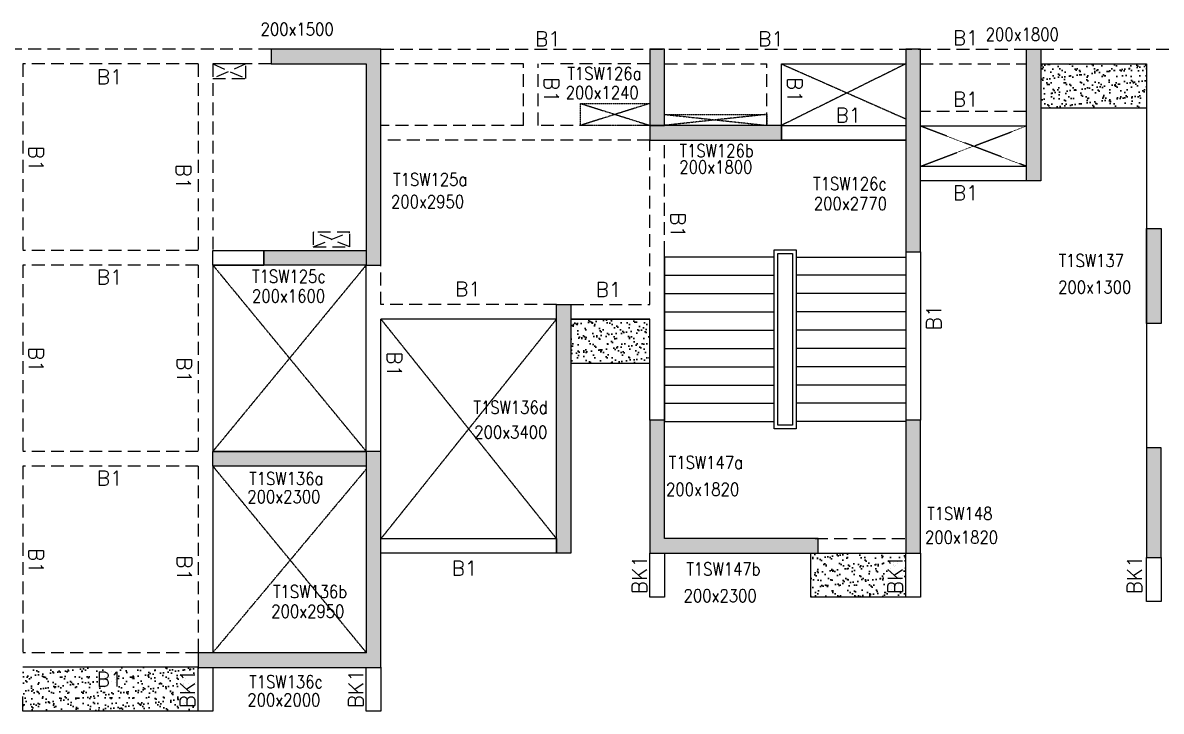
# Model space of a CAD drawing. Header units: millimetres. Extents: x 1078357 to 2594950, y -5122486 to -4636555.
# Drawn here: x 2233855 to 2249430, y -4676153 to -4666740 of the extents above; entities that cross this region are included whole.
import ezdxf

# ---------------------------------------------------------------- set-up
doc = ezdxf.new("R2010")
doc.units = ezdxf.units.MM
doc.header["$PDMODE"] = 35
for name, pattern in [('CONTINOUS', [0]), ('HIDDEN', [0.375, 0.25, -0.125]), ('New Retail block$0$CONTINOUS', [0])]:
    doc.linetypes.add(name, pattern=pattern)
for name, color, linetype, lineweight in [('A-_ANOTDIMA_D-', 6, 'Continuous', 13), ('COL. NO.', 30, 'Continuous', 25), ('COL. SIZE', 7, 'Continuous', 25), ('HATCH', 8, 'Continuous', 30), ('Origin', 40, 'Continuous', 30)]:
    doc.layers.add(name, color=color, linetype=linetype, lineweight=lineweight)
for name, color, linetype in [('NON STR. RCC WALL', 6, 'Continuous'), ('S-BEAM', 3, 'HIDDEN'), ('S-BEAM NO.', 6, 'Continuous'), ('S-COLUMN', 1, 'Continuous'), ('S-CUTOUT', 8, 'HIDDEN'), ('S-SLAB-PROJECTION', 54, 'New Retail block$0$CONTINOUS'), ('S-STAIR', 31, 'Continuous')]:
    doc.layers.add(name, color=color, linetype=linetype)
doc.styles.add('ROMANS', font='romans.shx', dxfattribs={"width": 0.85})
pattern_1 = [(37.47015413, (-4030852.66, 23381475.28), (-4.72361136, 146.8264517), [0, -115.824, 0, -129.54, 0, -123.825]), (7.4701541, (-4030852.66, 23381475.28), (134.9689868, 214.9772528), [0, -62.484, 0, -104.394, 0, -40.005]), (327.47015413, (-4030946.39, 23381475.33), (237.29790347, 0.3075449), [0, -38.1, 0, -137.16, 0, -179.07]), (317.4701541, (-4030946.39, 23381475.33), (229.1017424, 66.759465), [0, -19.05, 0, -89.916, 0, -102.87])]

# ---------------------------------------------------------------- blocks, each defined once
blk = doc.blocks.new('G$CD63B60BD')
at = {"layer": 'COL. NO.', "linetype": 'Continuous', "style": 'ROMANS', "width": 0.85}
for s, p in [('T1SW126a', (75951, 6532, -320)), ('T1SW126b', (77486, 5476, -320)), ('T1SW125a', (73568, 5083, -320)), ('T1SW126c', (79314, 5025, -320)), ('T1SW137', (82673, 3974, -320)), ('T1SW125c', (71638, 3759, -320)), ('T1SW136d', (74667, 1967, 0)), ('T1SW147a', (77339, 1214, -320)), ('T1SW136a', (71599, 993, -320)), ('T1SW148', (80874, 516, -320)), ('T1SW147b', (77579, -243, -320)), ('T1SW136b', (71924, -552, -320)), ('T1SW136c', (71599, -1785, -320))]:
    blk.add_text(s, height=175, dxfattribs=at).set_placement(p)
at = {"layer": 'COL. SIZE', "linetype": 'Continuous', "style": 'ROMANS', "width": 0.85}
for s, p in [('200x1500', (71754, 7138, -320)), ('200x1800', (81674, 7067, -320)), ('200x1240', (75927, 6271, -320)), ('200x1800', (77482, 5253, -320)), ('200x2950', (73538, 4779, -320)), ('200x2770', (79323, 4753, -320)), ('200x1300', (82665, 3611, -320)), ('200x1600', (71636, 3489, -320)), ('200x3400', (74677, 1628, 0)), ('200x1820', (77301, 847, -320)), ('200x2300', (71572, 745, -320)), ('200x1820', (80843, 191, -320)), ('200x2300', (77541, -609, -320)), ('200x2950', (71900, -821, -320)), ('200x2000', (71572, -2033, -320))]:
    blk.add_text(s, height=175, dxfattribs=at).set_placement(p)

msp = doc.modelspace()

# ---------------------------------------------------------------- hatches: boundary and pattern name
at = {"layer": 'HATCH'}
h = msp.add_hatch(dxfattribs=at)
h.set_pattern_fill('AR-SAND', color=8, scale=3, angle=179.97015)
h.set_pattern_definition([(37.4701541, (-1828608.24, 14015386.83), (-4.72361136, 146.8264517), [0, -115.824, 0, -129.54, 0, -123.825]), (7.4701541, (-1828608.24, 14015386.83), (134.9689868, 214.9772528), [0, -62.484, 0, -104.394, 0, -40.005]), (327.4701541, (-1828701.96, 14015386.87), (237.2979035, 0.3075449), [0, -38.1, 0, -137.16, 0, -179.07]), (317.4701541, (-1828701.96, 14015386.87), (229.1017424, 66.759465), [0, -19.05, 0, -89.916, 0, -102.87])])
h.paths.add_polyline_path([(2249230, -4667302.4), (2247785, -4667302.4), (2247785, -4667902.6), (2249230, -4667902.6)])
h = msp.add_hatch(dxfattribs=at)
h.set_pattern_fill('AR-SAND', color=8, scale=3, angle=179.97015)
h.set_pattern_definition([(37.47015413, (-2925832.95, 18699406.01), (-4.72361136, 146.8264517), [0, -115.824, 0, -129.54, 0, -123.825]), (7.4701541, (-2925832.95, 18699406.01), (134.9689868, 214.9772528), [0, -62.484, 0, -104.394, 0, -40.005]), (327.4701541, (-2925926.68, 18699406.06), (237.2979035, 0.3075449), [0, -38.1, 0, -137.16, 0, -179.07]), (317.4701541, (-2925926.68, 18699406.06), (229.1017424, 66.759465), [0, -19.05, 0, -89.916, 0, -102.87])])
h.paths.add_polyline_path([(2242435, -4670792.5), (2241355, -4670792.5), (2241355, -4671392.5), (2242435, -4671392.5)])
h = msp.add_hatch(dxfattribs=at)
h.set_pattern_fill('AR-SAND', color=8, scale=3, angle=179.97015)
h.set_pattern_definition(pattern_1)
h.paths.add_polyline_path([(2245935, -4674590.9), (2244635, -4674592.5), (2244635, -4673992.5), (2244695, -4673992.5), (2244735, -4673992.5), (2245935, -4673992.5), (2245935, -4674590.9)], is_closed=False)
h.paths.add_polyline_path([(2245527.7, -4674006), (2245161.1, -4674006), (2245161.1, -4674306), (2245527.7, -4674306)], flags=24)
h = msp.add_hatch(dxfattribs=at)
h.set_pattern_fill('AR-SAND', color=8, scale=3, angle=179.97015)
h.set_pattern_definition(pattern_1)
h.paths.add_polyline_path([(2233855, -4675552.5), (2236255, -4675552.5), (2236255, -4676152.5), (2233855, -4676152.5)])
at = {"layer": 'S-COLUMN', "lineweight": 25}
h = msp.add_hatch(color=1, dxfattribs=at)
h.dxf.hatch_style = 1
h.paths.add_polyline_path([(2237254.6, -4667302.6), (2238554.6, -4667302.6), (2238554.6, -4670052.6), (2238754.6, -4670052.6), (2238754.6, -4667102.6), (2237254.6, -4667102.6)])
h = msp.add_hatch(color=1, dxfattribs=at)
h.dxf.hatch_style = 1
h.paths.add_polyline_path([(2242634.6, -4667102.6), (2242434.6, -4667102.6), (2242434.6, -4668142.6), (2242634.6, -4668142.6)])
h = msp.add_hatch(color=1, dxfattribs=at)
h.dxf.hatch_style = 1
h.paths.add_polyline_path([(2246134.6, -4667102.6), (2245934.6, -4667102.6), (2245934.6, -4669872.6), (2246134.6, -4669872.6)])
h = msp.add_hatch(color=1, dxfattribs=at)
h.dxf.hatch_style = 1
h.paths.add_polyline_path([(2247784.6, -4668902.5), (2247584.6, -4668902.5), (2247584.6, -4667102.6), (2247784.6, -4667102.6)])
h = msp.add_hatch(color=1, dxfattribs=at)
h.dxf.hatch_style = 1
h.paths.add_polyline_path([(2242434.6, -4668342.6), (2244234.6, -4668342.6), (2244234.6, -4668142.6), (2242434.6, -4668142.6)])
h = msp.add_hatch(color=1, dxfattribs=at)
h.dxf.hatch_style = 1
h.paths.add_polyline_path([(2249379.6, -4669552.5), (2249365.9, -4669552.5), (2249321, -4669552.5), (2249229.6, -4669552.5), (2249229.6, -4670852.5), (2249429.6, -4670852.5), (2249429.6, -4669702.5), (2249429.6, -4669552.5)])
h = msp.add_hatch(color=1, dxfattribs=at)
h.dxf.hatch_style = 1
h.paths.add_polyline_path([(2238554.6, -4669852.6), (2238554.6, -4670052.6), (2237154.6, -4670052.6), (2237154.6, -4669852.6)])
h = msp.add_hatch(color=1, dxfattribs=at)
h.dxf.hatch_style = 1
h.paths.add_polyline_path([(2241154.6, -4670592.6), (2241154.6, -4673992.6), (2241354.6, -4673992.6), (2241354.6, -4670592.6)])
h = msp.add_hatch(color=1, dxfattribs=at)
h.dxf.hatch_style = 1
h.paths.add_polyline_path([(2242434.6, -4673992.6), (2244734.6, -4673992.6), (2244734.6, -4673792.6), (2242634.6, -4673792.6), (2242634.6, -4672172.6), (2242434.6, -4672172.6)])
h = msp.add_hatch(color=1, dxfattribs=at)
h.dxf.hatch_style = 1
h.paths.add_polyline_path([(2246134.6, -4672172.6), (2245934.6, -4672172.6), (2245934.6, -4673992.6), (2246134.6, -4673992.6)])
h = msp.add_hatch(color=1, dxfattribs=at)
h.dxf.hatch_style = 1
h.paths.add_polyline_path([(2236254.6, -4675552.6), (2238754.6, -4675552.6), (2238754.6, -4672602.6), (2238554.6, -4672602.5), (2238554.6, -4675352.6), (2236254.6, -4675352.6), (2236254.6, -4675552.6)], is_closed=False)
h = msp.add_hatch(color=1, dxfattribs=at)
h.dxf.hatch_style = 1
h.paths.add_polyline_path([(2236454.6, -4672602.5), (2238554.6, -4672602.5), (2238554.6, -4672802.5), (2236454.6, -4672802.5)])
h = msp.add_hatch(color=1, dxfattribs=at)
h.dxf.hatch_style = 1
h.paths.add_polyline_path([(2238554.6, -4672602.5), (2236454.6, -4672602.5), (2236454.6, -4672802.5), (2238554.6, -4672802.5)])
h = msp.add_hatch(color=1, dxfattribs=at)
h.dxf.hatch_style = 1
h.paths.add_polyline_path([(2249229.6, -4674052.6), (2249429.6, -4674052.6), (2249429.6, -4672552.5), (2249229.6, -4672552.5)])

# ---------------------------------------------------------------- linework, layer by layer
at = {"layer": 'NON STR. RCC WALL', "elevation": 0}
for points in [[(2245934.6, -4668142.6), (2245934.6, -4668342.6), (2244234.6, -4668342.6), (2244234.6, -4668142.6)], [(2237154.6, -4669852.6), (2237154.6, -4670052.6), (2236454.6, -4670052.6), (2236454.6, -4669852.6)], [(2241154.6, -4673792.6), (2241154.6, -4673992.6), (2238754.6, -4673992.6), (2238754.6, -4673792.6)]]:
    msp.add_lwpolyline(points, close=True, dxfattribs=at)
at = {"layer": 'Origin', "ltscale": 700}
msp.add_point((2238554.5, -4675352.6, 0), dxfattribs=at)
at = {"layer": 'S-BEAM', "linetype": 'HIDDEN', "ltscale": 700}
for p, q in [((2237255, -4667102.5, 0), (2232755, -4667102.5, 0)), ((2238755, -4667102.5, 0), (2247585, -4667102.5, 0)), ((2247785, -4667102.5, 0), (2251780, -4667102.5, 0)), ((2233855, -4667302.5, 0), (2233855, -4669852.5, 0)), ((2236255, -4667302.5, 0), (2233855, -4667302.5, 0)), ((2236255, -4667302.5, 0), (2236255, -4669852.5, 0)), ((2236455, -4667302.5, 0), (2236455, -4669852.5, 0)), ((2237255, -4667302.5, 0), (2236455, -4667302.5, 0)), ((2240705, -4667302.5, 0), (2238755, -4667302.5, 0)), ((2240705.1, -4668142.5, 0), (2240705, -4667302.5, 0)), ((2242435, -4667302.5, 0), (2240905, -4667302.5, 0)), ((2240905.1, -4668142.5, 0), (2240905, -4667302.5, 0)), ((2242635, -4667302.5, 0), (2244035, -4667302.5, 0)), ((2244035, -4668142.5, 0), (2244035, -4667302.5, 0)), ((2246135, -4667302.5, 0), (2247585, -4667302.5, 0)), ((2247585, -4667952.5, 0), (2246135, -4667952.5, 0)), ((2240705.1, -4668142.5, 0), (2238755, -4668142.5, 0)), ((2242435, -4668142.5, 0), (2240905.1, -4668142.5, 0)), ((2242435, -4668342.5, 0), (2238755, -4668342.5, 0)), ((2242435, -4670592.5, 0), (2242435, -4668342.5, 0)), ((2242635, -4669902.5, 0), (2242635, -4668342.5, 0)), ((2236255, -4669852.5, 0), (2233855, -4669852.5, 0)), ((2236454.7, -4669852.5, 0), (2237154.7, -4669852.5, 0)), ((2233855, -4670052.5, 0), (2233855, -4672602.5, 0)), ((2236255, -4670052.5, 0), (2233855, -4670052.5, 0)), ((2236255, -4670052.5, 0), (2236255, -4672602.5, 0)), ((2238755, -4670592.5, 0), (2238755, -4670052.5, 0)), ((2241155, -4670592.5, 0), (2238755, -4670592.5, 0)), ((2241355, -4670592.5, 0), (2242435, -4670592.5, 0)), ((2236255, -4672602.5, 0), (2233855, -4672602.5, 0)), ((2233855, -4672802.5, 0), (2233855, -4675392.5, 0)), ((2236255, -4672802.5, 0), (2233855, -4672802.5, 0)), ((2236255, -4672802.5, 0), (2236255, -4675392.5, 0)), ((2244695, -4673792.5, 0), (2245935, -4673792.5, 0)), ((2236255, -4675352.5, 0), (2233855, -4675352.5, 0))]:
    msp.add_line(p, q, dxfattribs=at)
at = {"layer": 'S-BEAM', "linetype": 'CONTINOUS', "ltscale": 700}
for p, q in [((2244235, -4668142.5, 0), (2244235, -4667302.5, 0)), ((2244235, -4667302.5, 0), (2245935, -4667302.5, 0)), ((2247785, -4667302.5, 0), (2249230, -4667302.5, 0)), ((2249230, -4667302.5, 0), (2249230, -4672552.5, 0)), ((2242635, -4672172.5, 0), (2242635, -4669902.5, 0)), ((2236454.7, -4670052.5, 0), (2237154.7, -4670052.6, 0)), ((2236455, -4670052.5, 0), (2236455, -4672602.5, 0)), ((2238555, -4672602.5, 0), (2238555, -4670052.5, 0)), ((2241155, -4670792.5, 0), (2238755, -4670792.5, 0)), ((2238755, -4672602.5, 0), (2238755, -4670792.5, 0)), ((2241355, -4670792.5, 0), (2242435, -4670792.5, 0)), ((2242435, -4672172.5, 0), (2242435, -4670792.5, 0)), ((2238555, -4672602.5, 0), (2236455, -4672602.5, 0)), ((2236455, -4672802.5, 0), (2236455, -4675352.5, 0)), ((2238555, -4672802.5, 0), (2236455, -4672802.5, 0)), ((2242435, -4674592.5, 0), (2242435, -4673992.5, 0)), ((2242635, -4673992.5, 0), (2242635, -4674592.5, 0)), ((2244695, -4673992.5, 0), (2245935, -4673992.5, 0)), ((2245934.9, -4674592.5, 0), (2245934.9, -4673992.5, 0)), ((2246134.9, -4673992.5, 0), (2246134.9, -4674592.5, 0)), ((2249229.9, -4674652.5, 0), (2249229.9, -4674052.5, 0)), ((2249429.9, -4674052.5, 0), (2249429.9, -4674652.5, 0)), ((2242635, -4674592.5, 0), (2242435, -4674592.5, 0)), ((2246134.9, -4674592.5, 0), (2245934.9, -4674592.5, 0)), ((2249429.9, -4674652.5, 0), (2249229.9, -4674652.5, 0)), ((2236255, -4675552.5, 0), (2233855, -4675552.5, 0)), ((2236254.9, -4676152.5, 0), (2236254.9, -4675552.5, 0)), ((2236454.9, -4675552.5, 0), (2236454.9, -4676152.5, 0)), ((2238554.9, -4676152.5, 0), (2238554.9, -4675552.5, 0)), ((2238754.9, -4675552.5, 0), (2238754.9, -4676152.5, 0)), ((2236454.9, -4676152.5, 0), (2236254.9, -4676152.5, 0)), ((2238754.9, -4676152.5, 0), (2238554.9, -4676152.5, 0))]:
    msp.add_line(p, q, dxfattribs=at)
at = {"layer": 'S-BEAM', "linetype": 'Continuous', "ltscale": 700}
for p, q in [((2244234.8, -4668142.6, 0), (2245934.8, -4668142.6, 0)), ((2247585, -4668152.5, 0), (2246135, -4668152.5, 0)), ((2244234.8, -4668342.6, 0), (2245934.8, -4668342.6, 0)), ((2247585, -4668702.5, 0), (2246135, -4668702.5, 0)), ((2247585, -4668902.5, 0), (2246135, -4668902.5, 0)), ((2245935, -4669872.5, 0), (2245935, -4672172.5, 0)), ((2246135, -4669872.5, 0), (2246135, -4672172.5, 0))]:
    msp.add_line(p, q, dxfattribs=at)
at = {"layer": 'S-BEAM', "linetype": 'CONTINOUS', "ltscale": 700, "elevation": 0}
msp.add_lwpolyline([(2238755, -4673792.5), (2241154.8, -4673792.5), (2241154.8, -4673992.6), (2238755, -4673992.6)], close=True, dxfattribs=at)
at = {"layer": 'S-COLUMN', "color": 1, "lineweight": 25}
msp.add_line((2244234.6, -4668142.6, 0), (2244234.6, -4668342.6, 0), dxfattribs=at)
at = {"layer": 'S-COLUMN', "color": 1, "lineweight": 25, "elevation": 0}
for points in [[(2237254.6, -4667302.6), (2238554.6, -4667302.6), (2238554.6, -4670052.6), (2238754.6, -4670052.6), (2238754.6, -4667102.6), (2237254.6, -4667102.6), (2237254.6, -4667302.6)], [(2236254.6, -4675552.6), (2238754.6, -4675552.6), (2238754.6, -4672602.6), (2238554.6, -4672602.5), (2238554.6, -4675352.6), (2236254.6, -4675352.6), (2236254.6, -4675552.6)]]:
    msp.add_lwpolyline(points, dxfattribs=at)
for points in [[(2242634.6, -4667102.6), (2242434.6, -4667102.6), (2242434.6, -4668142.6), (2242634.6, -4668142.6)], [(2246134.6, -4667102.6), (2245934.6, -4667102.6), (2245934.6, -4669872.6), (2246134.6, -4669872.6)], [(2247784.6, -4668902.5), (2247584.6, -4668902.5), (2247584.6, -4667102.6), (2247784.6, -4667102.6)], [(2242434.6, -4668342.6), (2244234.6, -4668342.6), (2244234.6, -4668142.6), (2242434.6, -4668142.6)], [(2249229.6, -4669552.5), (2249429.6, -4669552.5), (2249429.6, -4670852.5), (2249229.6, -4670852.5)], [(2238554.6, -4669852.6), (2238554.6, -4670052.6), (2237154.6, -4670052.6), (2237154.6, -4669852.6)], [(2241154.6, -4670592.6), (2241354.6, -4670592.6), (2241354.6, -4673992.6), (2241154.6, -4673992.6)], [(2242434.6, -4673992.6), (2244734.6, -4673992.6), (2244734.6, -4673792.6), (2242634.6, -4673792.6), (2242634.6, -4672172.6), (2242434.6, -4672172.6)], [(2246134.6, -4672172.6), (2245934.6, -4672172.6), (2245934.6, -4673992.6), (2246134.6, -4673992.6)], [(2236454.6, -4672602.5), (2238554.6, -4672602.5), (2238554.6, -4672802.5), (2236454.6, -4672802.5)], [(2249229.6, -4674052.6), (2249429.6, -4674052.6), (2249429.6, -4672552.5), (2249229.6, -4672552.5)]]:
    msp.add_lwpolyline(points, close=True, dxfattribs=at)
at = {"layer": 'S-CUTOUT', "ltscale": 700}
for p, q in [((2236454.7, -4667302.5, 0), (2236904.7, -4667502.5, 0)), ((2236904.7, -4667302.5, 0), (2236454.7, -4667502.5, 0)), ((2237829.7, -4669802.5, 0), (2238329.7, -4669602.5, 0)), ((2238329.7, -4669802.5, 0), (2237829.7, -4669602.5, 0))]:
    msp.add_line(p, q, dxfattribs=at)
at = {"layer": 'S-CUTOUT'}
for p, q in [((2244235, -4667302.5, 0), (2245935, -4668052.5, 0)), ((2245935, -4667302.5, 0), (2244235, -4668142.5, 0)), ((2241485, -4667842.5, 0), (2242435, -4668142.6, 0)), ((2242435, -4667842.5, 0), (2241485, -4668142.5, 0)), ((2244035, -4667992.5, 0), (2242635, -4668142.6, 0)), ((2242635, -4667992.5, 0), (2244035, -4668142.5, 0)), ((2246135, -4668702.5, 0), (2247585, -4668152.5, 0)), ((2247585, -4668702.5, 0), (2246135, -4668152.5, 0))]:
    msp.add_line(p, q, dxfattribs=at)
at = {"layer": 'S-CUTOUT', "ltscale": 700, "elevation": 0}
for points in [[(2236904.7, -4667302.5), (2236454.7, -4667302.5), (2236454.7, -4667502.5), (2236904.7, -4667502.5)], [(2238329.7, -4669602.5), (2237829.7, -4669602.5), (2237829.7, -4669802.5), (2238329.7, -4669802.5)]]:
    msp.add_lwpolyline(points, close=True, dxfattribs=at)
at = {"layer": 'S-CUTOUT', "elevation": 0}
for points in [[(2241485, -4667842.5), (2242435, -4667842.5), (2242435, -4668142.5), (2241485, -4668142.5)], [(2242635, -4667992.5), (2244035, -4667992.5), (2244035, -4668142.5), (2242635, -4668142.5)]]:
    msp.add_lwpolyline(points, close=True, dxfattribs=at)
for points in [[(2236455, -4672602.5), (2238555, -4670052.5)], [(2236455, -4670052.5), (2238555, -4672602.5)], [(2241155, -4670792.5), (2238755, -4673792.5)], [(2238755, -4670792.5), (2241155, -4673792.5)], [(2236455, -4672802.5), (2238555, -4675352.5)], [(2236455, -4675352.5), (2238555, -4672842.5)]]:
    msp.add_lwpolyline(points, dxfattribs=at)
at = {"layer": 'S-SLAB-PROJECTION'}
for p, q in [((2247785, -4667902.5, 0), (2249230, -4667902.5, 0)), ((2245935, -4674590.9, 0), (2245935, -4674392.5, 0)), ((2233855, -4676152.5, 0), (2233855, -4675952.5, 0)), ((2236255, -4676152.5, 0), (2236255, -4675952.5, 0)), ((2236255, -4676152.5, 0), (2233855, -4676152.5, 0))]:
    msp.add_line(p, q, dxfattribs=at)
at = {"layer": 'S-SLAB-PROJECTION', "elevation": 0}
msp.add_lwpolyline([(2242435, -4670792.5), (2241355, -4670792.5), (2241355, -4671392.5), (2242435, -4671392.5)], close=True, dxfattribs=at)
msp.add_lwpolyline([(2245935, -4674590.9), (2244635, -4674592.5), (2244635, -4673992.5)], dxfattribs=at)
at = {"layer": 'S-STAIR', "elevation": 0}
for points in [[(2244435, -4669842.5), (2244435, -4672292.5), (2244135, -4672292.5), (2244135, -4669842.5)], [(2244385, -4669892.5), (2244385, -4672242.5), (2244185, -4672242.5), (2244185, -4669892.5)]]:
    msp.add_lwpolyline(points, close=True, dxfattribs=at)
for points in [[(2244135, -4669942.5), (2242635, -4669942.5)], [(2242635, -4669942.5), (2242635, -4672192.5), (2244135, -4672192.5)], [(2244435, -4669942.5), (2245935, -4669942.5)], [(2245935, -4669942.5), (2245935, -4672192.5), (2244435, -4672192.5)], [(2242635, -4670192.5), (2244135, -4670192.5)], [(2245935, -4670192.5), (2244435, -4670192.5)], [(2242635, -4670442.5), (2244135, -4670442.5)], [(2245935, -4670442.5), (2244435, -4670442.5)], [(2242635, -4670692.5), (2244135, -4670692.5)], [(2245935, -4670692.5), (2244435, -4670692.5)], [(2242635, -4670942.5), (2244135, -4670942.5)], [(2245935, -4670942.5), (2244435, -4670942.5)], [(2242635, -4671192.5), (2244135, -4671192.5)], [(2245935, -4671192.5), (2244435, -4671192.5)], [(2242635, -4671442.5), (2244135, -4671442.5)], [(2245935, -4671442.5), (2244435, -4671442.5)], [(2242635, -4671692.5), (2244135, -4671692.5)], [(2245935, -4671692.5), (2244435, -4671692.5)], [(2242635, -4671942.5), (2244135, -4671942.5)], [(2245935, -4671942.5), (2244435, -4671942.5)]]:
    msp.add_lwpolyline(points, dxfattribs=at)

# ---------------------------------------------------------------- block references
at = {"layer": 'A-_ANOTDIMA_D-', "color": 2, "ltscale": 700}
msp.add_blockref('G$CD63B60BD', (2165354.6, -4674052.5, 0), dxfattribs=at)

# ---------------------------------------------------------------- texts
at = {"layer": 'S-BEAM NO.', "linetype": 'HIDDEN', "ltscale": 500, "style": 'ROMANS'}
for rotation, p in [(359.99906, (2240863.2, -4667058.6, -2.7)), (359.99906, (2243915.1, -4667058.6, -2.7)), (359.99906, (2246580.5, -4667044.5, -2.7)), (359.99906, (2234867.9, -4667578.3, -2.7)), (269.99906, (2240988.9, -4667483.8, -2.7)), (269.99906, (2244318.9, -4667483.8, -2.7)), (359.99906, (2246580.5, -4667885.3, -2.7)), (359.99906, (2244974.9, -4668101.3, -2.7)), (269.99906, (2233938.9, -4668423.8, -2.7)), (269.99906, (2235952.8, -4668669, -2.7)), (359.99906, (2246580.5, -4669164.8, -2.7)), (359.99906, (2234867.9, -4670316, -2.7)), (359.99906, (2239769.5, -4670479.4, -2.7)), (359.99906, (2241693.3, -4670487.4, -2.7)), (89.99906, (2246420.1, -4670943.6, -2.7)), (269.99906, (2233938.9, -4671173.8, -2.7)), (269.99906, (2235965.2, -4671314.7, -2.7)), (359.99906, (2234867.9, -4673066, -2.7)), (269.99906, (2233938.9, -4673923.8, -2.7)), (269.99906, (2235967.2, -4674023.3, -2.7)), (359.99906, (2239722.9, -4674298.6, -2.7)), (359.99906, (2234867.7, -4675816, -2.7))]:
    msp.add_text('B1', height=200, rotation=rotation, dxfattribs=at).set_placement(p)
at = {"layer": 'S-BEAM NO.', "linetype": 'HIDDEN', "ltscale": 700, "style": 'ROMANS'}
for p in [(2242718.9, -4669332.5, -2.7), (2238838.9, -4671234.1, -2.7)]:
    msp.add_text('B1', height=200, rotation=269.99906, dxfattribs=at).set_placement(p)
at = {"layer": 'S-BEAM NO.', "linetype": 'CONTINOUS', "ltscale": 700, "style": 'ROMANS'}
for p in [(2242390.4, -4674549.8, 50), (2245890.3, -4674549.8, 50), (2249162.7, -4674552.2, 50), (2236210.3, -4676109.8, 50), (2238510.3, -4676109.8, 50)]:
    msp.add_text('BK1', height=200, rotation=90, dxfattribs=at).set_placement(p)

doc.saveas('drawing.dxf')
